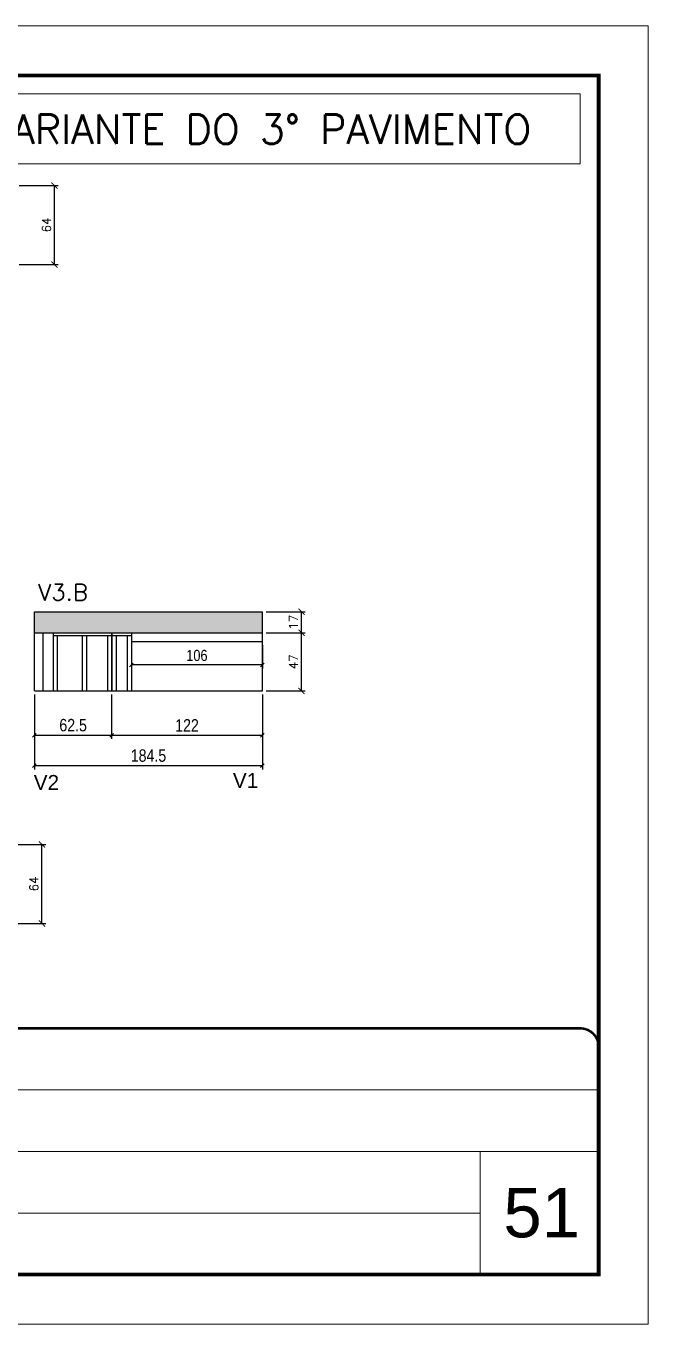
# Model space of a CAD drawing. Extents: x -10448 to -1189, y -11772 to 17235.
# Drawn here: x -6297 to -5793, y 2011 to 3061 of the extents above; entities that cross this region are included whole.
import ezdxf

# ---------------------------------------------------------------- set-up
doc = ezdxf.new("R2010")
doc.units = 0
doc.linetypes.add('CONTINUO', pattern=[0])
doc.linetypes.add('DASHED', pattern=[0.75, 0.5, -0.25])
for name, color, linetype in [('5', 5, 'Continuous'), ('COTA', 241, 'Continuous'), ('Painéis', 200, 'Continuous'), ('SARR_2.2x7', 40, 'Continuous'), ('SARR_3.5x7', 81, 'Continuous')]:
    doc.layers.add(name, color=color, linetype=linetype)
for name, color, linetype, lineweight in [('CARIMBO', 255, 'Continuous', 9), ('CHAPA REAPROV', 6, 'Continuous', 13), ('Folhas', 255, 'Continuous', 9), ('SARRAFO DE PRESSAO', 251, 'DASHED', 9), ('Texto Seção', 7, 'Continuous', 15)]:
    doc.layers.add(name, color=color, linetype=linetype, lineweight=lineweight)
doc.styles.add('ARIAL', font='arial.ttf')
doc.styles.add('COTA TECNICA', font='techl___.ttf', dxfattribs={"height": 10})
doc.styles.add('COTA TECNICA-50', font='techl___.ttf', dxfattribs={"height": 9})
doc.styles.add('REGUA-120', font='ROMANS.shx', dxfattribs={"height": 15})
doc.styles.add('Romans', font='romans.shx')
doc.styles.get("Standard").update_dxf_attribs({"font": 'arial.ttf'})
doc.dimstyles.new('COTA PAINEL-50', dxfattribs={"dimtxt": 9, "dimasz": 3, "dimexe": 3, "dimexo": 3, "dimgap": 3, "dimtad": 1, "dimdec": 1, "dimzin": 12, "dimdsep": 46, "dimtxsty": 'COTA TECNICA-50', "dimblk1": 'OBLIQUE', "dimblk2": 'OBLIQUE', "dimsah": 1, "dimcen": 0.9, "dimclrd": 4, "dimclre": 4, "dimclrt": 240, "dimadec": 1, "dimazin": 3, "dimtfac": 1, "dimtdec": 1, "dimtmove": 0, "dimatfit": 3, "dimfxl": 1, "dimtolj": 1, "dimtzin": 12, "dimarcsym": 0})
doc.dimstyles.new('Cota Paínel', dxfattribs={"dimtxt": 7, "dimasz": 5, "dimexe": 3, "dimexo": 3, "dimgap": 3, "dimtad": 1, "dimdec": 1, "dimzin": 12, "dimdsep": 46, "dimtxsty": 'Romans', "dimblk": 'ARCHTICK', "dimcen": 0, "dimclrd": 4, "dimclre": 4, "dimclrt": 1, "dimadec": 1, "dimazin": 3, "dimtfac": 1, "dimtdec": 1, "dimtmove": 0, "dimatfit": 3, "dimldrblk": 'OBLIQUE', "dimfxl": 1, "dimtolj": 1, "dimtzin": 12, "dimarcsym": 0})
doc.dimstyles.new('PAINEL', dxfattribs={"dimtxt": 10, "dimasz": 3, "dimexe": 3, "dimexo": 3, "dimgap": 3, "dimtad": 1, "dimdec": 1, "dimzin": 12, "dimdsep": 46, "dimtxsty": 'COTA TECNICA', "dimblk1": 'OBLIQUE', "dimblk2": 'OBLIQUE', "dimsah": 1, "dimcen": 0.9, "dimclrd": 4, "dimclre": 4, "dimclrt": 240, "dimadec": 1, "dimazin": 3, "dimtfac": 1, "dimtdec": 1, "dimtmove": 0, "dimatfit": 3, "dimfxl": 1, "dimtolj": 1, "dimtzin": 12, "dimarcsym": 0})

# ---------------------------------------------------------------- blocks, each defined once
blk = doc.blocks.new('9999999999')
at = {"color": 30, "linetype": 'CONTINUO'}
for p, q in [((98564.6, 34379.6), (99584, 34379.6)), ((98564.6, 34329.8), (99488, 34329.8)), ((99584, 34329.8), (99488, 34329.8)), ((99488, 34329.8), (99488, 34230.2)), ((98564.6, 34280), (99488, 34280))]:
    blk.add_line(p, q, dxfattribs=at)
at = {"color": 30, "linetype": 'CONTINUO', "const_width": 2}
blk.add_lwpolyline([(99584, 34230.2), (99584, 34414.4, 0.414214), (99569, 34429.4), (98229, 34429.4, 0.414214), (98214, 34414.4), (98214, 34245.2, 0.414214), (98229, 34230.2), (99584, 34230.2)], format="xyb", dxfattribs=at)
at = {"layer": 'Folhas'}
blk.add_lwpolyline([(98139, 34190.2), (99624, 34190.2), (99624, 35240.2), (98139, 35240.2)], close=True, dxfattribs=at)
at = {"layer": 'Folhas', "color": 30, "const_width": 3}
blk.add_lwpolyline([(98214, 34230.2), (99584, 34230.2), (99584, 35200.2), (98214, 35200.2)], close=True, dxfattribs=at)
blk = doc.blocks.new('_ArchTick')
at = {"color": 0, "linetype": 'ByBlock', "const_width": 0.15}
blk.add_lwpolyline([(-0.5, -0.5), (0.5, 0.5)], dxfattribs=at)
blk = doc.blocks.new('*D881')
at = {"layer": 'CHAPA REAPROV', "color": 4, "lineweight": -2, "transparency": 16777216}
for p, q in [((-6302.3, 2932.3), (-6270.7, 2932.3)), ((-6273.7, 2868.3), (-6273.7, 2932.3)), ((-6302.3, 2868.3), (-6270.7, 2868.3))]:
    blk.add_line(p, q, dxfattribs=at)
at = {"layer": 'Defpoints', "color": 0, "transparency": 16777216}
for p in [(-6305.3, 2932.3), (-6273.7, 2932.3), (-6305.3, 2868.3)]:
    blk.add_point(p, dxfattribs=at)
at = {"layer": 'CHAPA REAPROV', "color": 4, "lineweight": -2, "transparency": 16777216, "xscale": 5, "yscale": 5, "zscale": 5}
for p, rotation in [((-6273.7, 2932.3), 90), ((-6273.7, 2868.3), 270)]:
    blk.add_blockref('_ArchTick', p, dxfattribs=dict(at, rotation=rotation))
at = {"layer": 'CHAPA REAPROV', "color": 1, "transparency": 16777216, "insert": (-6280.2, 2900.3), "char_height": 7, "attachment_point": 5, "rotation": 90, "style": 'Romans'}
blk.add_mtext('\\A1;64', dxfattribs=at)
blk = doc.blocks.new('_Oblique')
at = {"color": 0, "linetype": 'ByBlock', "lineweight": -2}
blk.add_line((-0.5, -0.5), (0.5, 0.5), dxfattribs=at)
blk = doc.blocks.new('*D863')
at = {"layer": 'COTA', "color": 4, "linetype": 'ByBlock', "lineweight": -2, "transparency": 16777216}
for p, q in [((-6289.9, 2520.5), (-6289.9, 2484.6)), ((-6227.4, 2520.5), (-6227.4, 2484.6)), ((-6289.9, 2487.6), (-6227.4, 2487.6))]:
    blk.add_line(p, q, dxfattribs=at)
at = {"layer": 'Defpoints', "color": 0, "linetype": 'ByBlock', "transparency": 16777216}
for p in [(-6289.9, 2523.5), (-6227.4, 2523.5), (-6227.4, 2487.6)]:
    blk.add_point(p, dxfattribs=at)
at = {"layer": 'COTA', "color": 4, "linetype": 'ByBlock', "lineweight": -2, "transparency": 16777216, "xscale": 3, "yscale": 3, "zscale": 3, "rotation": 180}
blk.add_blockref('_Oblique', (-6289.9, 2487.6), dxfattribs=at)
at = {"layer": 'COTA', "color": 4, "linetype": 'ByBlock', "lineweight": -2, "transparency": 16777216, "xscale": 3, "yscale": 3, "zscale": 3}
blk.add_blockref('_Oblique', (-6227.4, 2487.6), dxfattribs=at)
at = {"layer": 'COTA', "color": 240, "linetype": 'ByBlock', "transparency": 16777216, "insert": (-6258.6, 2495.7), "char_height": 10, "attachment_point": 5, "style": 'COTA TECNICA'}
blk.add_mtext('\\A1;62.5', dxfattribs=at)
blk = doc.blocks.new('*D864')
at = {"layer": 'COTA', "color": 4, "linetype": 'ByBlock', "lineweight": -2, "transparency": 16777216}
for p, q in [((-6227.4, 2520.5), (-6227.4, 2484.6)), ((-6105.4, 2520.5), (-6105.4, 2484.6)), ((-6227.4, 2487.6), (-6105.4, 2487.6))]:
    blk.add_line(p, q, dxfattribs=at)
at = {"layer": 'Defpoints', "color": 0, "linetype": 'ByBlock', "transparency": 16777216}
for p in [(-6227.4, 2523.5), (-6105.4, 2523.5), (-6105.4, 2487.6)]:
    blk.add_point(p, dxfattribs=at)
at = {"layer": 'COTA', "color": 4, "linetype": 'ByBlock', "lineweight": -2, "transparency": 16777216, "xscale": 3, "yscale": 3, "zscale": 3, "rotation": 180}
blk.add_blockref('_Oblique', (-6227.4, 2487.6), dxfattribs=at)
at = {"layer": 'COTA', "color": 4, "linetype": 'ByBlock', "lineweight": -2, "transparency": 16777216, "xscale": 3, "yscale": 3, "zscale": 3}
blk.add_blockref('_Oblique', (-6105.4, 2487.6), dxfattribs=at)
at = {"layer": 'COTA', "color": 240, "linetype": 'ByBlock', "transparency": 16777216, "insert": (-6166.4, 2495.6), "char_height": 10, "attachment_point": 5, "style": 'COTA TECNICA'}
blk.add_mtext('\\A1;122', dxfattribs=at)
blk = doc.blocks.new('*D1940')
at = {"layer": 'COTA', "color": 4, "linetype": 'ByBlock', "lineweight": -2, "transparency": 16777216}
for p, q in [((-6289.9, 2520.5), (-6289.9, 2460)), ((-6105.4, 2520.5), (-6105.4, 2460)), ((-6289.9, 2463), (-6105.4, 2463))]:
    blk.add_line(p, q, dxfattribs=at)
at = {"layer": 'Defpoints', "color": 0, "linetype": 'ByBlock', "transparency": 16777216}
for p in [(-6289.9, 2523.5), (-6105.4, 2523.5), (-6105.4, 2463)]:
    blk.add_point(p, dxfattribs=at)
at = {"layer": 'COTA', "color": 4, "linetype": 'ByBlock', "lineweight": -2, "transparency": 16777216, "xscale": 3, "yscale": 3, "zscale": 3, "rotation": 180}
blk.add_blockref('_Oblique', (-6289.9, 2463), dxfattribs=at)
at = {"layer": 'COTA', "color": 4, "linetype": 'ByBlock', "lineweight": -2, "transparency": 16777216, "xscale": 3, "yscale": 3, "zscale": 3}
blk.add_blockref('_Oblique', (-6105.4, 2463), dxfattribs=at)
at = {"layer": 'COTA', "color": 240, "linetype": 'ByBlock', "transparency": 16777216, "insert": (-6197.6, 2471.1), "char_height": 10, "attachment_point": 5, "style": 'COTA TECNICA'}
blk.add_mtext('\\A1;184.5', dxfattribs=at)
blk = doc.blocks.new('*D865')
at = {"layer": 'CHAPA REAPROV', "color": 4, "lineweight": -2, "transparency": 16777216}
for p, q in [((-6102.4, 2570.5), (-6070.8, 2570.5)), ((-6073.8, 2523.5), (-6073.8, 2570.5)), ((-6102.4, 2523.5), (-6070.8, 2523.5))]:
    blk.add_line(p, q, dxfattribs=at)
at = {"layer": 'Defpoints', "color": 0, "transparency": 16777216}
for p in [(-6105.4, 2570.5), (-6073.8, 2570.5), (-6105.4, 2523.5)]:
    blk.add_point(p, dxfattribs=at)
at = {"layer": 'CHAPA REAPROV', "color": 4, "lineweight": -2, "transparency": 16777216, "xscale": 5, "yscale": 5, "zscale": 5}
for p, rotation in [((-6073.8, 2570.5), 90), ((-6073.8, 2523.5), 270)]:
    blk.add_blockref('_ArchTick', p, dxfattribs=dict(at, rotation=rotation))
at = {"layer": 'CHAPA REAPROV', "color": 1, "transparency": 16777216, "insert": (-6080.3, 2547), "char_height": 7, "attachment_point": 5, "rotation": 90, "style": 'Romans'}
blk.add_mtext('\\A1;47', dxfattribs=at)
blk = doc.blocks.new('*D866')
at = {"layer": 'CHAPA REAPROV', "color": 4, "lineweight": -2, "transparency": 16777216}
for p, q in [((-6102.4, 2587.5), (-6070.8, 2587.5)), ((-6073.8, 2570.5), (-6073.8, 2587.5)), ((-6102.4, 2570.5), (-6070.8, 2570.5))]:
    blk.add_line(p, q, dxfattribs=at)
at = {"layer": 'Defpoints', "color": 0, "transparency": 16777216}
for p in [(-6105.4, 2587.5), (-6073.8, 2587.5), (-6105.4, 2570.5)]:
    blk.add_point(p, dxfattribs=at)
at = {"layer": 'CHAPA REAPROV', "color": 4, "lineweight": -2, "transparency": 16777216, "xscale": 5, "yscale": 5, "zscale": 5}
for p, rotation in [((-6073.8, 2587.5), 90), ((-6073.8, 2570.5), 270)]:
    blk.add_blockref('_ArchTick', p, dxfattribs=dict(at, rotation=rotation))
at = {"layer": 'CHAPA REAPROV', "color": 1, "transparency": 16777216, "insert": (-6080.3, 2579), "char_height": 7, "attachment_point": 5, "rotation": 90, "style": 'Romans'}
blk.add_mtext('\\A1;17', dxfattribs=at)
blk = doc.blocks.new('*D1941')
at = {"layer": 'COTA', "color": 4, "linetype": 'ByBlock', "lineweight": -2, "transparency": 16777216}
for p, q in [((-6211.4, 2560.5), (-6211.4, 2541.5)), ((-6105.4, 2560.5), (-6105.4, 2541.5)), ((-6105.4, 2544.5), (-6211.4, 2544.5))]:
    blk.add_line(p, q, dxfattribs=at)
at = {"layer": 'Defpoints', "color": 0, "linetype": 'ByBlock', "transparency": 16777216}
for p in [(-6211.4, 2563.5), (-6105.4, 2563.5), (-6211.4, 2544.5)]:
    blk.add_point(p, dxfattribs=at)
at = {"layer": 'COTA', "color": 4, "linetype": 'ByBlock', "lineweight": -2, "transparency": 16777216, "xscale": 3, "yscale": 3, "zscale": 3, "rotation": 180}
blk.add_blockref('_Oblique', (-6211.4, 2544.5), dxfattribs=at)
at = {"layer": 'COTA', "color": 4, "linetype": 'ByBlock', "lineweight": -2, "transparency": 16777216, "xscale": 3, "yscale": 3, "zscale": 3}
blk.add_blockref('_Oblique', (-6105.4, 2544.5), dxfattribs=at)
at = {"layer": 'COTA', "color": 240, "linetype": 'ByBlock', "transparency": 16777216, "insert": (-6158.4, 2552.1), "char_height": 9, "attachment_point": 5, "style": 'COTA TECNICA-50'}
blk.add_mtext('\\A1;106', dxfattribs=at)
blk = doc.blocks.new('*D873')
at = {"layer": 'CHAPA REAPROV', "color": 4, "lineweight": -2, "transparency": 16777216}
for p, q in [((-6312.3, 2399.3), (-6280.8, 2399.3)), ((-6283.8, 2335.3), (-6283.8, 2399.3)), ((-6312.3, 2335.3), (-6280.8, 2335.3))]:
    blk.add_line(p, q, dxfattribs=at)
at = {"layer": 'Defpoints', "color": 0, "transparency": 16777216}
for p in [(-6315.3, 2399.3), (-6283.8, 2399.3), (-6315.3, 2335.3)]:
    blk.add_point(p, dxfattribs=at)
at = {"layer": 'CHAPA REAPROV', "color": 4, "lineweight": -2, "transparency": 16777216, "xscale": 5, "yscale": 5, "zscale": 5}
for p, rotation in [((-6283.8, 2399.3), 90), ((-6283.8, 2335.3), 270)]:
    blk.add_blockref('_ArchTick', p, dxfattribs=dict(at, rotation=rotation))
at = {"layer": 'CHAPA REAPROV', "color": 1, "transparency": 16777216, "insert": (-6290.3, 2367.3), "char_height": 7, "attachment_point": 5, "rotation": 90, "style": 'Romans'}
blk.add_mtext('\\A1;64', dxfattribs=at)

msp = doc.modelspace()

# ---------------------------------------------------------------- hatches: boundary and pattern name
at = {"layer": 'COTA', "linetype": 'ByBlock'}
h = msp.add_hatch(dxfattribs=at)
h.set_pattern_fill('AR-CONC', color=256, scale=0.03)
h.set_pattern_definition([(50, (-139469.2827, -18401.9775), (5.46554007, -0.47817257), [0.5715, -6.2865]), (355, (-139469.2827, -18401.9775), (-1.05730264, 5.73170536), [0.4572, -5.02921753]), (100.4514447, (-139468.827, -18402.0174), (4.40823741, 5.25353256), [0.48570026, -5.34270734]), (46.1842, (-139469.283, -18400.4535), (8.13237123, -1.26126984), [0.85725, -9.42975]), (96.6355576, (-139468.605, -18400.559), (7.122124, 7.42278374), [0.7285507, -8.01406824]), (351.184151, (-139469.283, -18400.4535), (7.122124, 7.42278374), [0.685799, -7.54379196]), (21, (-139468.5207, -18400.8345), (4.54843174, -3.06795595), [0.5715, -6.2865]), (326, (-139468.5207, -18400.8345), (1.85406085, 5.52563898), [0.4572, -5.0292]), (71.451445, (-139468.1417, -18401.09), (6.40249258, 2.45768307), [0.48570026, -5.34269813]), (37.5, (-139469.2827, -18401.9775), (0.092658098, 2.536651166), [0, -4.96824, 0, -5.1054, 0, -5.04825]), (7.5, (-139469.2827, -18401.9775), (2.004589875, 3.005417245), [0, -2.91084, 0, -4.85394, 0, -1.92405]), (327.5, (-139470.982, -18401.9775), (4.067717855, -0.17186232), [0, -1.905, 0, -5.9436, 0, -7.8867]), (317.5, (-139471.744, -18401.9775), (4.44387544, 0.76279473), [0, -2.4765, 0, -3.94716, 0, -5.6007])])
h.paths.add_polyline_path([(-6105.37, 2570.51), (-6105.37, 2587.51), (-6289.87, 2587.51), (-6289.87, 2570.51)])

# ---------------------------------------------------------------- linework, layer by layer
for p, q in [((-6289.87, 2587.51), (-6105.37, 2587.51)), ((-6289.87, 2570.51), (-6289.87, 2587.51)), ((-6105.37, 2570.51), (-6105.37, 2587.51))]:
    msp.add_line(p, q, dxfattribs=at)
at = {"layer": 'Painéis', "linetype": 'ByBlock'}
for p, q in [((-6289.87, 2570.51), (-6105.37, 2570.51)), ((-6289.87, 2523.51), (-6289.87, 2570.51)), ((-6227.37, 2523.51), (-6227.37, 2570.51)), ((-6105.37, 2523.51), (-6105.37, 2570.51)), ((-6289.87, 2523.51), (-6105.37, 2523.51))]:
    msp.add_line(p, q, dxfattribs=at)
at = {"layer": 'SARR_2.2x7', "linetype": 'Continuous'}
for p, q in [((-6282.87, 2523.51), (-6282.87, 2570.51)), ((-6274.87, 2568.31), (-6211.37, 2568.31)), ((-6211.37, 2563.51), (-6105.37, 2563.51))]:
    msp.add_line(p, q, dxfattribs=at)
at = {"layer": 'SARR_3.5x7'}
for p, q in [((-6274.87, 2570.51), (-6274.87, 2523.51)), ((-6271.37, 2568.31), (-6271.37, 2523.51)), ((-6251.22, 2568.31), (-6251.22, 2523.51)), ((-6247.72, 2568.31), (-6247.72, 2523.51)), ((-6230.87, 2568.31), (-6230.87, 2523.51)), ((-6227.37, 2570.51), (-6227.37, 2523.51)), ((-6223.87, 2568.31), (-6223.87, 2523.51)), ((-6214.87, 2568.31), (-6214.87, 2523.51)), ((-6211.37, 2570.51), (-6211.37, 2523.51)), ((-6274.87, 2523.51), (-6271.37, 2523.51))]:
    msp.add_line(p, q, dxfattribs=at)
at = {"layer": 'Texto Seção'}
msp.add_lwpolyline([(-6370.17, 3006.44), (-5848.18, 3006.44), (-5848.18, 2949.76), (-6370.17, 2949.76)], close=True, dxfattribs=at)

# ---------------------------------------------------------------- block references
at = {"layer": 'SARRAFO DE PRESSAO', "color": 6, "linetype": 'ByBlock'}
msp.add_blockref('9999999999', (-105417.26, -32178.88), dxfattribs=at)

# ---------------------------------------------------------------- texts
at = {"layer": '5', "linetype": 'Continuous'}
for s, p in [('V2', (-6290.46, 2443.42)), ('V1', (-6129.29, 2445))]:
    msp.add_text(s, height=12, rotation=0.00004, dxfattribs=at).set_placement(p)
at = {"layer": 'CARIMBO', "style": 'ARIAL'}
msp.add_text('51', height=40, dxfattribs=at).set_placement((-5910.42, 2081.47))
at = {"layer": 'Texto Seção', "style": 'REGUA-120', "width": 1.05}
msp.add_text('V3.B', height=13, dxfattribs=at).set_placement((-6286.87, 2596.69))
at = {"layer": 'Texto Seção', "insert": (-6427.29, 2965.87), "char_height": 23.7362, "width": 640.4194, "attachment_point": 7, "style": 'REGUA-120'}
msp.add_mtext('\\pxqc,t6;^JVARIANTE DO 3° PAVIMENTO', dxfattribs=at)

# ---------------------------------------------------------------- dimensions: what is measured, and where the dimension line sits
at = {"layer": 'CHAPA REAPROV'}
for base, p1, p2, picture, middle in [((-6273.71, 2932.32), (-6305.29, 2868.32), (-6305.29, 2932.32), '*D881', (-6280.21, 2900.32)), ((-6073.79, 2587.51), (-6105.37, 2570.51), (-6105.37, 2587.51), '*D866', (-6080.29, 2579.01)), ((-6073.79, 2570.51), (-6105.37, 2523.51), (-6105.37, 2570.51), '*D865', (-6080.29, 2547.01)), ((-6283.77, 2399.32), (-6315.35, 2335.32), (-6315.35, 2399.32), '*D873', (-6290.27, 2367.32))]:
    dim = msp.add_linear_dim(base=base, p1=p1, p2=p2, angle=90, dimstyle='Cota Paínel', dxfattribs=at)
    dim.commit()
    dim.dimension.update_dxf_attribs({"geometry": picture, "text_midpoint": middle})
at = {"layer": 'COTA', "linetype": 'ByBlock'}
for base, p1, p2, dimstyle, picture, middle in [((-6211.37, 2544.48), (-6105.37, 2563.51), (-6211.37, 2563.51), 'COTA PAINEL-50', '*D1941', (-6158.37, 2552.07)), ((-6227.37, 2487.55), (-6289.87, 2523.51), (-6227.37, 2523.51), 'PAINEL', '*D863', (-6258.62, 2495.66)), ((-6105.37, 2463.01), (-6289.87, 2523.51), (-6105.37, 2523.51), 'PAINEL', '*D1940', (-6197.62, 2471.14))]:
    dim = msp.add_linear_dim(base=base, p1=p1, p2=p2, dimstyle=dimstyle, dxfattribs=at)
    dim.commit()
    dim.dimension.update_dxf_attribs({"geometry": picture, "text_midpoint": middle})
dim = msp.add_linear_dim(base=(-6105.37, 2487.55), p1=(-6227.37, 2523.51), p2=(-6105.37, 2523.51), dimstyle='PAINEL', override={"dimtmove": 1}, dxfattribs=at)
dim.commit()
dim.dimension.update_dxf_attribs({"geometry": '*D864', "text_midpoint": (-6166.37, 2495.61)})

doc.saveas('drawing.dxf')
